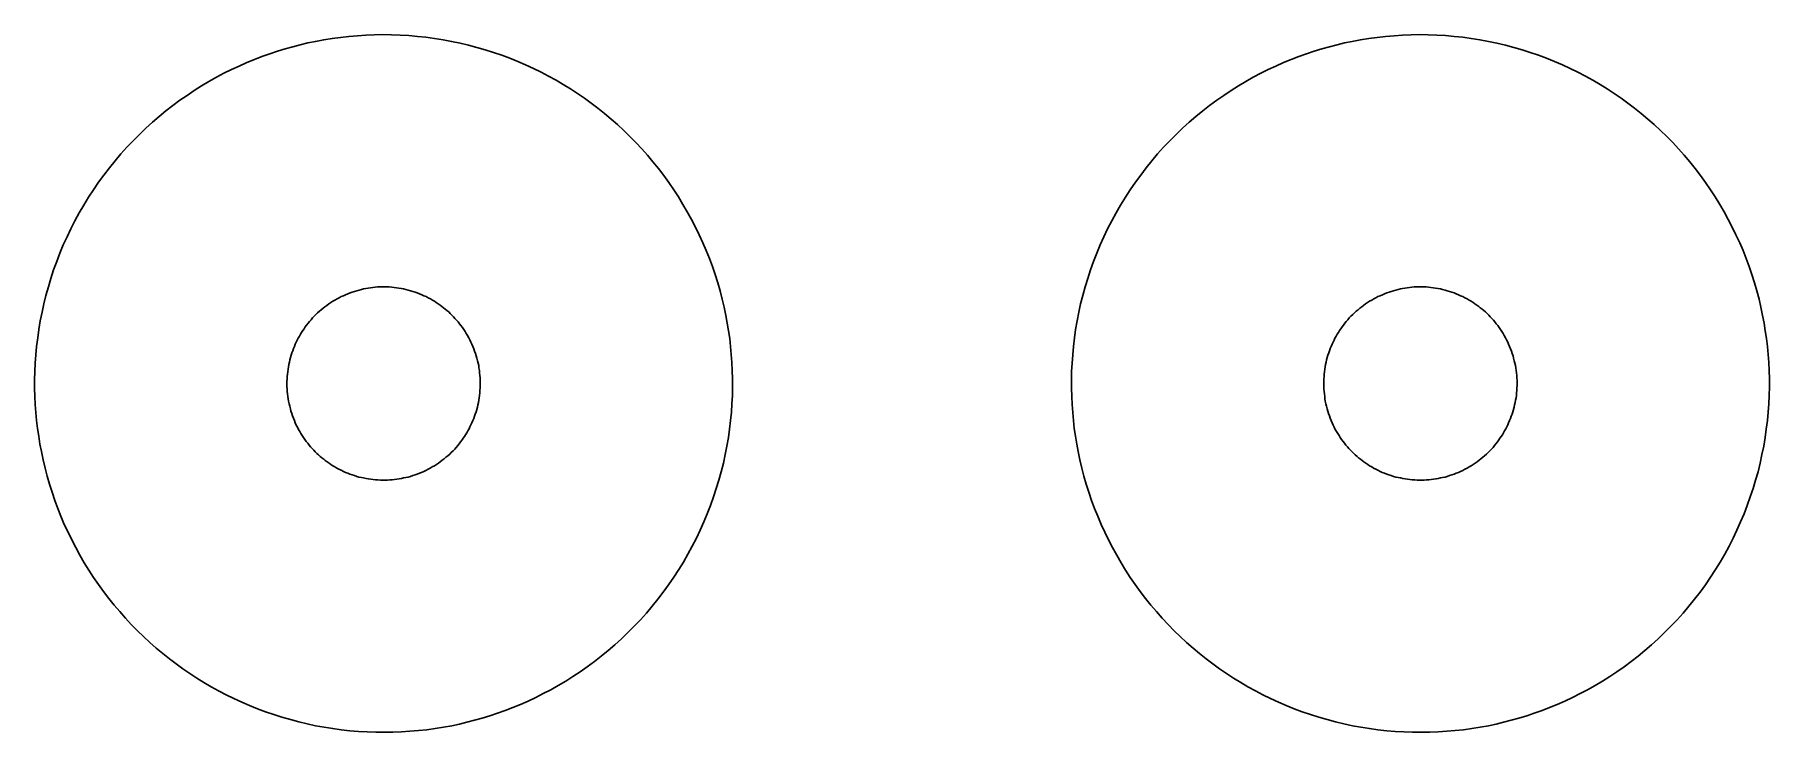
# Model space of a CAD drawing. Header units: millimetres. Extents: x 3732 to 3840, y 1179 to 1223.
import ezdxf

# ---------------------------------------------------------------- set-up
doc = ezdxf.new("R2010")
doc.units = ezdxf.units.MM
doc.header["$MEASUREMENT"] = 0
doc.layers.add('Laser$LaserCut1', color=1, linetype='Continuous', true_color=0xff0000)
doc.layers.add('Laser$LaserCut2', color=3, linetype='Continuous', true_color=0x00ff00)

msp = doc.modelspace()

# ---------------------------------------------------------------- linework, layer by layer
at = {"layer": 'Laser$LaserCut1'}
for points in [[(3775.33, 1205.3), (3775.42, 1204.83), (3775.5, 1204.35), (3775.57, 1203.87), (3775.63, 1203.38), (3775.67, 1202.88), (3775.71, 1202.38), (3775.73, 1201.88), (3775.75, 1201.37), (3775.75, 1200.86), (3775.74, 1200.34), (3775.71, 1199.82), (3775.68, 1199.3), (3775.63, 1198.77), (3775.56, 1198.25), (3775.49, 1197.72), (3775.4, 1197.19), (3775.29, 1196.66), (3775.18, 1196.13), (3775.05, 1195.6), (3774.9, 1195.08), (3774.74, 1194.55), (3774.57, 1194.03), (3774.38, 1193.51), (3774.18, 1192.99), (3773.97, 1192.48), (3773.74, 1191.97), (3773.5, 1191.47), (3773.25, 1190.97), (3772.98, 1190.48), (3772.7, 1189.99), (3772.41, 1189.52), (3772.1, 1189.05), (3771.78, 1188.58), (3771.45, 1188.13), (3771.11, 1187.69), (3770.76, 1187.25), (3770.4, 1186.82), (3770.03, 1186.41), (3769.64, 1186), (3769.25, 1185.61), (3768.85, 1185.23), (3768.44, 1184.86), (3768.03, 1184.5), (3767.6, 1184.15), (3767.17, 1183.81), (3766.73, 1183.49), (3766.29, 1183.18), (3765.84, 1182.88), (3765.39, 1182.6), (3764.93, 1182.32), (3764.46, 1182.06), (3764, 1181.82), (3763.53, 1181.58), (3763.06, 1181.36), (3762.59, 1181.15), (3762.11, 1180.96), (3761.64, 1180.78), (3761.16, 1180.6), (3760.68, 1180.45), (3760.21, 1180.3), (3759.73, 1180.17), (3759.26, 1180.04), (3758.79, 1179.93), (3758.32, 1179.83), (3757.81, 1179.74), (3757.29, 1179.66), (3756.77, 1179.58), (3756.25, 1179.53), (3755.72, 1179.48), (3755.2, 1179.45), (3754.67, 1179.43), (3754.13, 1179.42), (3753.6, 1179.42), (3753.06, 1179.44), (3752.53, 1179.47), (3751.99, 1179.52), (3751.46, 1179.58), (3750.93, 1179.65), (3750.4, 1179.74), (3749.87, 1179.83), (3749.34, 1179.95), (3748.82, 1180.07), (3748.3, 1180.21), (3747.78, 1180.36), (3747.27, 1180.52), (3746.76, 1180.7), (3746.26, 1180.88), (3745.77, 1181.08), (3745.28, 1181.29), (3744.79, 1181.51), (3744.32, 1181.75), (3743.85, 1181.99), (3743.39, 1182.25), (3742.94, 1182.51), (3742.49, 1182.78), (3742.06, 1183.07), (3741.63, 1183.36), (3741.21, 1183.67), (3740.79, 1183.98), (3740.38, 1184.31), (3739.97, 1184.65), (3739.58, 1185), (3739.19, 1185.36), (3738.81, 1185.73), (3738.43, 1186.11), (3738.07, 1186.5), (3737.71, 1186.91), (3737.37, 1187.32), (3737.03, 1187.73), (3736.7, 1188.16), (3736.39, 1188.6), (3736.08, 1189.04), (3735.79, 1189.49), (3735.51, 1189.95), (3735.24, 1190.42), (3734.98, 1190.89), (3734.73, 1191.37), (3734.5, 1191.85), (3734.27, 1192.33), (3734.06, 1192.83), (3733.87, 1193.32), (3733.68, 1193.82), (3733.51, 1194.32), (3733.35, 1194.82), (3733.21, 1195.33), (3733.08, 1195.83), (3732.96, 1196.34), (3732.85, 1196.85), (3732.76, 1197.32), (3732.68, 1197.8), (3732.61, 1198.29), (3732.55, 1198.78), (3732.51, 1199.27), (3732.47, 1199.77), (3732.45, 1200.28), (3732.43, 1200.79), (3732.43, 1201.3), (3732.44, 1201.82), (3732.47, 1202.34), (3732.5, 1202.86), (3732.55, 1203.38), (3732.62, 1203.91), (3732.69, 1204.44), (3732.78, 1204.97), (3732.89, 1205.5), (3733, 1206.02), (3733.13, 1206.55), (3733.28, 1207.08), (3733.44, 1207.6), (3733.61, 1208.13), (3733.8, 1208.65), (3734, 1209.16), (3734.21, 1209.68), (3734.44, 1210.18), (3734.68, 1210.69), (3734.93, 1211.18), (3735.2, 1211.68), (3735.48, 1212.16), (3735.78, 1212.64), (3736.08, 1213.11), (3736.4, 1213.57), (3736.73, 1214.02), (3737.07, 1214.47), (3737.42, 1214.9), (3737.78, 1215.33), (3738.15, 1215.75), (3738.54, 1216.15), (3738.93, 1216.54), (3739.33, 1216.93), (3739.74, 1217.3), (3740.15, 1217.66), (3740.58, 1218.01), (3741.01, 1218.34), (3741.45, 1218.66), (3741.89, 1218.97), (3742.34, 1219.27), (3742.79, 1219.56), (3743.25, 1219.83), (3743.72, 1220.09), (3744.18, 1220.34), (3744.65, 1220.57), (3745.12, 1220.79), (3745.59, 1221), (3746.07, 1221.2), (3746.54, 1221.38), (3747.02, 1221.55), (3747.5, 1221.71), (3747.97, 1221.85), (3748.45, 1221.99), (3748.92, 1222.11), (3749.39, 1222.22), (3749.86, 1222.32), (3750.37, 1222.42), (3750.89, 1222.5), (3751.41, 1222.57), (3751.93, 1222.63), (3752.46, 1222.67), (3752.98, 1222.71), (3753.51, 1222.73), (3754.05, 1222.74), (3754.58, 1222.73), (3755.12, 1222.71), (3755.65, 1222.68), (3756.19, 1222.63), (3756.72, 1222.58), (3757.25, 1222.5), (3757.78, 1222.42), (3758.31, 1222.32), (3758.84, 1222.21), (3759.36, 1222.08), (3759.88, 1221.95), (3760.4, 1221.8), (3760.91, 1221.63), (3761.42, 1221.46), (3761.92, 1221.27), (3762.42, 1221.07), (3762.9, 1220.86), (3763.39, 1220.64), (3763.86, 1220.41), (3764.33, 1220.16), (3764.79, 1219.91), (3765.24, 1219.64), (3765.69, 1219.37), (3766.12, 1219.09), (3766.55, 1218.79), (3766.97, 1218.49), (3767.39, 1218.17), (3767.8, 1217.84), (3768.21, 1217.5), (3768.6, 1217.15), (3768.99, 1216.79), (3769.37, 1216.42), (3769.75, 1216.04), (3770.11, 1215.65), (3770.47, 1215.25), (3770.81, 1214.84), (3771.15, 1214.42), (3771.48, 1213.99), (3771.79, 1213.56), (3772.1, 1213.11), (3772.39, 1212.66), (3772.67, 1212.2), (3772.94, 1211.74), (3773.2, 1211.27), (3773.45, 1210.79), (3773.68, 1210.31), (3773.91, 1209.82), (3774.12, 1209.33), (3774.31, 1208.83), (3774.5, 1208.34), (3774.67, 1207.84), (3774.83, 1207.33), (3774.97, 1206.83), (3775.1, 1206.32), (3775.22, 1205.81), (3775.33, 1205.3)], [(3839.68, 1205.3), (3839.77, 1204.83), (3839.85, 1204.35), (3839.92, 1203.87), (3839.98, 1203.38), (3840.02, 1202.88), (3840.06, 1202.38), (3840.08, 1201.88), (3840.1, 1201.37), (3840.1, 1200.86), (3840.09, 1200.34), (3840.06, 1199.82), (3840.03, 1199.3), (3839.98, 1198.77), (3839.91, 1198.25), (3839.84, 1197.72), (3839.75, 1197.19), (3839.64, 1196.66), (3839.53, 1196.13), (3839.4, 1195.6), (3839.25, 1195.08), (3839.09, 1194.55), (3838.92, 1194.03), (3838.73, 1193.51), (3838.53, 1192.99), (3838.32, 1192.48), (3838.09, 1191.97), (3837.85, 1191.47), (3837.6, 1190.97), (3837.33, 1190.48), (3837.05, 1189.99), (3836.76, 1189.52), (3836.45, 1189.05), (3836.13, 1188.58), (3835.8, 1188.13), (3835.46, 1187.69), (3835.11, 1187.25), (3834.75, 1186.82), (3834.38, 1186.41), (3833.99, 1186), (3833.6, 1185.61), (3833.2, 1185.23), (3832.79, 1184.86), (3832.38, 1184.5), (3831.95, 1184.15), (3831.52, 1183.81), (3831.08, 1183.49), (3830.64, 1183.18), (3830.19, 1182.88), (3829.74, 1182.6), (3829.28, 1182.32), (3828.82, 1182.06), (3828.35, 1181.82), (3827.88, 1181.58), (3827.41, 1181.36), (3826.94, 1181.15), (3826.46, 1180.96), (3825.99, 1180.78), (3825.51, 1180.6), (3825.04, 1180.45), (3824.56, 1180.3), (3824.08, 1180.17), (3823.61, 1180.04), (3823.14, 1179.93), (3822.67, 1179.83), (3822.16, 1179.74), (3821.64, 1179.66), (3821.12, 1179.58), (3820.6, 1179.53), (3820.08, 1179.48), (3819.55, 1179.45), (3819.02, 1179.43), (3818.48, 1179.42), (3817.95, 1179.42), (3817.42, 1179.44), (3816.88, 1179.47), (3816.35, 1179.52), (3815.81, 1179.58), (3815.28, 1179.65), (3814.75, 1179.74), (3814.22, 1179.83), (3813.69, 1179.95), (3813.17, 1180.07), (3812.65, 1180.21), (3812.13, 1180.36), (3811.62, 1180.52), (3811.11, 1180.7), (3810.61, 1180.88), (3810.12, 1181.08), (3809.63, 1181.29), (3809.14, 1181.51), (3808.67, 1181.75), (3808.2, 1181.99), (3807.74, 1182.25), (3807.29, 1182.51), (3806.84, 1182.78), (3806.41, 1183.07), (3805.98, 1183.36), (3805.56, 1183.67), (3805.14, 1183.98), (3804.73, 1184.31), (3804.33, 1184.65), (3803.93, 1185), (3803.54, 1185.36), (3803.16, 1185.73), (3802.78, 1186.11), (3802.42, 1186.5), (3802.06, 1186.91), (3801.72, 1187.32), (3801.38, 1187.73), (3801.05, 1188.16), (3800.74, 1188.6), (3800.43, 1189.04), (3800.14, 1189.49), (3799.86, 1189.95), (3799.59, 1190.42), (3799.33, 1190.89), (3799.08, 1191.37), (3798.85, 1191.85), (3798.63, 1192.33), (3798.42, 1192.83), (3798.22, 1193.32), (3798.03, 1193.82), (3797.86, 1194.32), (3797.7, 1194.82), (3797.56, 1195.33), (3797.43, 1195.83), (3797.31, 1196.34), (3797.2, 1196.85), (3797.11, 1197.32), (3797.03, 1197.8), (3796.96, 1198.29), (3796.9, 1198.78), (3796.86, 1199.27), (3796.82, 1199.77), (3796.8, 1200.28), (3796.78, 1200.79), (3796.78, 1201.3), (3796.79, 1201.82), (3796.82, 1202.34), (3796.86, 1202.86), (3796.91, 1203.38), (3796.97, 1203.91), (3797.04, 1204.44), (3797.13, 1204.97), (3797.24, 1205.5), (3797.35, 1206.02), (3797.49, 1206.55), (3797.63, 1207.08), (3797.79, 1207.6), (3797.96, 1208.13), (3798.15, 1208.65), (3798.35, 1209.16), (3798.56, 1209.68), (3798.79, 1210.18), (3799.03, 1210.69), (3799.28, 1211.18), (3799.55, 1211.68), (3799.83, 1212.16), (3800.13, 1212.64), (3800.43, 1213.11), (3800.75, 1213.57), (3801.08, 1214.02), (3801.42, 1214.47), (3801.77, 1214.9), (3802.13, 1215.33), (3802.5, 1215.75), (3802.89, 1216.15), (3803.28, 1216.54), (3803.68, 1216.93), (3804.09, 1217.3), (3804.51, 1217.66), (3804.93, 1218.01), (3805.36, 1218.34), (3805.8, 1218.66), (3806.24, 1218.97), (3806.69, 1219.27), (3807.15, 1219.56), (3807.6, 1219.83), (3808.07, 1220.09), (3808.53, 1220.34), (3809, 1220.57), (3809.47, 1220.79), (3809.94, 1221), (3810.42, 1221.2), (3810.89, 1221.38), (3811.37, 1221.55), (3811.85, 1221.71), (3812.32, 1221.85), (3812.8, 1221.99), (3813.27, 1222.11), (3813.74, 1222.22), (3814.21, 1222.32), (3814.72, 1222.42), (3815.24, 1222.5), (3815.76, 1222.57), (3816.28, 1222.63), (3816.81, 1222.67), (3817.33, 1222.71), (3817.87, 1222.73), (3818.4, 1222.74), (3818.93, 1222.73), (3819.47, 1222.71), (3820, 1222.68), (3820.54, 1222.63), (3821.07, 1222.58), (3821.6, 1222.5), (3822.14, 1222.42), (3822.66, 1222.32), (3823.19, 1222.21), (3823.72, 1222.08), (3824.24, 1221.95), (3824.75, 1221.8), (3825.26, 1221.63), (3825.77, 1221.46), (3826.27, 1221.27), (3826.77, 1221.07), (3827.26, 1220.86), (3827.74, 1220.64), (3828.21, 1220.41), (3828.68, 1220.16), (3829.14, 1219.91), (3829.59, 1219.64), (3830.04, 1219.37), (3830.47, 1219.09), (3830.9, 1218.79), (3831.32, 1218.49), (3831.74, 1218.17), (3832.15, 1217.84), (3832.56, 1217.5), (3832.95, 1217.15), (3833.34, 1216.79), (3833.73, 1216.42), (3834.1, 1216.04), (3834.46, 1215.65), (3834.82, 1215.25), (3835.17, 1214.84), (3835.5, 1214.42), (3835.83, 1213.99), (3836.14, 1213.56), (3836.45, 1213.11), (3836.74, 1212.66), (3837.02, 1212.2), (3837.29, 1211.74), (3837.55, 1211.27), (3837.8, 1210.79), (3838.03, 1210.31), (3838.26, 1209.82), (3838.47, 1209.33), (3838.66, 1208.83), (3838.85, 1208.34), (3839.02, 1207.84), (3839.18, 1207.33), (3839.32, 1206.83), (3839.46, 1206.32), (3839.58, 1205.81), (3839.68, 1205.3)]]:
    msp.add_lwpolyline(points, dxfattribs=at)
at = {"layer": 'Laser$LaserCut2'}
for points in [[(3749.22, 1204.59), (3749.15, 1204.48), (3749.07, 1204.37), (3749, 1204.25), (3748.93, 1204.14), (3748.86, 1204.02), (3748.79, 1203.9), (3748.73, 1203.77), (3748.67, 1203.64), (3748.61, 1203.51), (3748.55, 1203.38), (3748.5, 1203.25), (3748.45, 1203.11), (3748.4, 1202.98), (3748.35, 1202.84), (3748.31, 1202.69), (3748.27, 1202.55), (3748.24, 1202.41), (3748.21, 1202.26), (3748.18, 1202.11), (3748.16, 1201.96), (3748.14, 1201.81), (3748.12, 1201.66), (3748.11, 1201.51), (3748.1, 1201.35), (3748.09, 1201.2), (3748.09, 1201.04), (3748.09, 1200.89), (3748.1, 1200.74), (3748.11, 1200.58), (3748.13, 1200.43), (3748.14, 1200.27), (3748.17, 1200.12), (3748.19, 1199.97), (3748.22, 1199.81), (3748.26, 1199.66), (3748.3, 1199.51), (3748.34, 1199.36), (3748.39, 1199.22), (3748.44, 1199.07), (3748.49, 1198.93), (3748.55, 1198.78), (3748.61, 1198.64), (3748.67, 1198.5), (3748.74, 1198.37), (3748.81, 1198.23), (3748.88, 1198.1), (3748.96, 1197.97), (3749.04, 1197.85), (3749.12, 1197.72), (3749.2, 1197.6), (3749.29, 1197.48), (3749.38, 1197.37), (3749.47, 1197.25), (3749.56, 1197.14), (3749.66, 1197.04), (3749.75, 1196.93), (3749.85, 1196.83), (3749.95, 1196.73), (3750.05, 1196.64), (3750.16, 1196.55), (3750.26, 1196.46), (3750.37, 1196.37), (3750.47, 1196.29), (3750.58, 1196.21), (3750.7, 1196.13), (3750.82, 1196.05), (3750.94, 1195.97), (3751.06, 1195.9), (3751.19, 1195.82), (3751.32, 1195.75), (3751.45, 1195.69), (3751.59, 1195.62), (3751.72, 1195.56), (3751.86, 1195.51), (3752, 1195.45), (3752.14, 1195.4), (3752.28, 1195.36), (3752.42, 1195.31), (3752.56, 1195.27), (3752.71, 1195.24), (3752.85, 1195.21), (3753, 1195.18), (3753.15, 1195.15), (3753.3, 1195.13), (3753.44, 1195.11), (3753.59, 1195.1), (3753.74, 1195.09), (3753.89, 1195.08), (3754.03, 1195.08), (3754.18, 1195.08), (3754.33, 1195.08), (3754.47, 1195.09), (3754.62, 1195.1), (3754.76, 1195.12), (3754.91, 1195.13), (3755.05, 1195.15), (3755.19, 1195.18), (3755.33, 1195.21), (3755.47, 1195.24), (3755.61, 1195.27), (3755.76, 1195.31), (3755.9, 1195.36), (3756.04, 1195.4), (3756.17, 1195.45), (3756.31, 1195.5), (3756.45, 1195.56), (3756.59, 1195.62), (3756.72, 1195.68), (3756.85, 1195.75), (3756.98, 1195.82), (3757.11, 1195.9), (3757.24, 1195.97), (3757.37, 1196.05), (3757.49, 1196.13), (3757.61, 1196.22), (3757.73, 1196.31), (3757.85, 1196.4), (3757.96, 1196.5), (3758.08, 1196.59), (3758.19, 1196.69), (3758.29, 1196.79), (3758.4, 1196.9), (3758.5, 1197.01), (3758.59, 1197.11), (3758.69, 1197.22), (3758.78, 1197.34), (3758.87, 1197.45), (3758.96, 1197.57), (3759.03, 1197.68), (3759.11, 1197.79), (3759.18, 1197.9), (3759.25, 1198.02), (3759.32, 1198.14), (3759.39, 1198.26), (3759.45, 1198.38), (3759.51, 1198.51), (3759.57, 1198.64), (3759.63, 1198.77), (3759.68, 1198.91), (3759.73, 1199.04), (3759.78, 1199.18), (3759.83, 1199.32), (3759.87, 1199.46), (3759.91, 1199.6), (3759.94, 1199.75), (3759.97, 1199.9), (3760, 1200.04), (3760.02, 1200.19), (3760.05, 1200.34), (3760.06, 1200.5), (3760.07, 1200.65), (3760.08, 1200.8), (3760.09, 1200.96), (3760.09, 1201.11), (3760.09, 1201.26), (3760.08, 1201.42), (3760.07, 1201.57), (3760.05, 1201.73), (3760.04, 1201.88), (3760.01, 1202.04), (3759.99, 1202.19), (3759.96, 1202.34), (3759.92, 1202.49), (3759.88, 1202.64), (3759.84, 1202.79), (3759.79, 1202.94), (3759.74, 1203.08), (3759.69, 1203.23), (3759.63, 1203.37), (3759.57, 1203.51), (3759.51, 1203.65), (3759.44, 1203.79), (3759.37, 1203.92), (3759.3, 1204.05), (3759.22, 1204.18), (3759.15, 1204.31), (3759.06, 1204.43), (3758.98, 1204.55), (3758.89, 1204.67), (3758.8, 1204.79), (3758.71, 1204.9), (3758.62, 1205.01), (3758.52, 1205.12), (3758.43, 1205.22), (3758.33, 1205.32), (3758.23, 1205.42), (3758.13, 1205.52), (3758.02, 1205.61), (3757.92, 1205.7), (3757.81, 1205.78), (3757.71, 1205.86), (3757.6, 1205.94), (3757.48, 1206.03), (3757.36, 1206.11), (3757.24, 1206.18), (3757.12, 1206.26), (3756.99, 1206.33), (3756.86, 1206.4), (3756.73, 1206.47), (3756.59, 1206.53), (3756.46, 1206.59), (3756.32, 1206.65), (3756.18, 1206.7), (3756.04, 1206.75), (3755.9, 1206.8), (3755.76, 1206.84), (3755.62, 1206.88), (3755.47, 1206.92), (3755.33, 1206.95), (3755.18, 1206.98), (3755.03, 1207), (3754.89, 1207.02), (3754.74, 1207.04), (3754.59, 1207.06), (3754.44, 1207.07), (3754.29, 1207.07), (3754.15, 1207.08), (3754, 1207.08), (3753.85, 1207.07), (3753.71, 1207.07), (3753.56, 1207.05), (3753.42, 1207.04), (3753.27, 1207.02), (3753.13, 1207), (3752.99, 1206.98), (3752.85, 1206.95), (3752.71, 1206.92), (3752.57, 1206.88), (3752.42, 1206.84), (3752.28, 1206.8), (3752.14, 1206.75), (3752.01, 1206.7), (3751.87, 1206.65), (3751.73, 1206.59), (3751.59, 1206.53), (3751.46, 1206.47), (3751.33, 1206.4), (3751.2, 1206.33), (3751.07, 1206.26), (3750.94, 1206.18), (3750.81, 1206.1), (3750.69, 1206.02), (3750.57, 1205.93), (3750.45, 1205.84), (3750.33, 1205.75), (3750.22, 1205.66), (3750.1, 1205.56), (3749.99, 1205.46), (3749.89, 1205.36), (3749.78, 1205.26), (3749.68, 1205.15), (3749.59, 1205.04), (3749.49, 1204.93), (3749.4, 1204.82), (3749.31, 1204.7), (3749.22, 1204.59)], [(3813.58, 1204.59), (3813.5, 1204.48), (3813.42, 1204.37), (3813.35, 1204.25), (3813.28, 1204.14), (3813.21, 1204.02), (3813.14, 1203.9), (3813.08, 1203.77), (3813.02, 1203.64), (3812.96, 1203.51), (3812.9, 1203.38), (3812.85, 1203.25), (3812.8, 1203.11), (3812.75, 1202.98), (3812.7, 1202.84), (3812.66, 1202.69), (3812.62, 1202.55), (3812.59, 1202.41), (3812.56, 1202.26), (3812.53, 1202.11), (3812.51, 1201.96), (3812.49, 1201.81), (3812.47, 1201.66), (3812.46, 1201.51), (3812.45, 1201.35), (3812.44, 1201.2), (3812.44, 1201.04), (3812.44, 1200.89), (3812.45, 1200.74), (3812.46, 1200.58), (3812.48, 1200.43), (3812.5, 1200.27), (3812.52, 1200.12), (3812.54, 1199.97), (3812.58, 1199.81), (3812.61, 1199.66), (3812.65, 1199.51), (3812.69, 1199.36), (3812.74, 1199.22), (3812.79, 1199.07), (3812.84, 1198.93), (3812.9, 1198.78), (3812.96, 1198.64), (3813.02, 1198.5), (3813.09, 1198.37), (3813.16, 1198.23), (3813.23, 1198.1), (3813.31, 1197.97), (3813.39, 1197.85), (3813.47, 1197.72), (3813.55, 1197.6), (3813.64, 1197.48), (3813.73, 1197.37), (3813.82, 1197.25), (3813.91, 1197.14), (3814.01, 1197.04), (3814.1, 1196.93), (3814.2, 1196.83), (3814.3, 1196.73), (3814.4, 1196.64), (3814.51, 1196.55), (3814.61, 1196.46), (3814.72, 1196.37), (3814.82, 1196.29), (3814.93, 1196.21), (3815.05, 1196.13), (3815.17, 1196.05), (3815.29, 1195.97), (3815.42, 1195.9), (3815.54, 1195.82), (3815.67, 1195.75), (3815.8, 1195.69), (3815.94, 1195.62), (3816.07, 1195.56), (3816.21, 1195.51), (3816.35, 1195.45), (3816.49, 1195.4), (3816.63, 1195.36), (3816.77, 1195.31), (3816.91, 1195.27), (3817.06, 1195.24), (3817.21, 1195.21), (3817.35, 1195.18), (3817.5, 1195.15), (3817.65, 1195.13), (3817.79, 1195.11), (3817.94, 1195.1), (3818.09, 1195.09), (3818.24, 1195.08), (3818.38, 1195.08), (3818.53, 1195.08), (3818.68, 1195.08), (3818.82, 1195.09), (3818.97, 1195.1), (3819.11, 1195.12), (3819.26, 1195.13), (3819.4, 1195.15), (3819.54, 1195.18), (3819.68, 1195.21), (3819.82, 1195.24), (3819.97, 1195.27), (3820.11, 1195.31), (3820.25, 1195.36), (3820.39, 1195.4), (3820.53, 1195.45), (3820.66, 1195.5), (3820.8, 1195.56), (3820.94, 1195.62), (3821.07, 1195.68), (3821.2, 1195.75), (3821.34, 1195.82), (3821.46, 1195.9), (3821.59, 1195.97), (3821.72, 1196.05), (3821.84, 1196.13), (3821.96, 1196.22), (3822.08, 1196.31), (3822.2, 1196.4), (3822.32, 1196.5), (3822.43, 1196.59), (3822.54, 1196.69), (3822.64, 1196.79), (3822.75, 1196.9), (3822.85, 1197.01), (3822.95, 1197.11), (3823.04, 1197.22), (3823.13, 1197.34), (3823.22, 1197.45), (3823.31, 1197.57), (3823.38, 1197.68), (3823.46, 1197.79), (3823.53, 1197.9), (3823.6, 1198.02), (3823.67, 1198.14), (3823.74, 1198.26), (3823.8, 1198.38), (3823.86, 1198.51), (3823.92, 1198.64), (3823.98, 1198.77), (3824.03, 1198.91), (3824.08, 1199.04), (3824.13, 1199.18), (3824.18, 1199.32), (3824.22, 1199.46), (3824.26, 1199.6), (3824.29, 1199.75), (3824.32, 1199.9), (3824.35, 1200.04), (3824.38, 1200.19), (3824.4, 1200.34), (3824.41, 1200.5), (3824.43, 1200.65), (3824.43, 1200.8), (3824.44, 1200.96), (3824.44, 1201.11), (3824.44, 1201.26), (3824.43, 1201.42), (3824.42, 1201.57), (3824.41, 1201.73), (3824.39, 1201.88), (3824.36, 1202.04), (3824.34, 1202.19), (3824.31, 1202.34), (3824.27, 1202.49), (3824.23, 1202.64), (3824.19, 1202.79), (3824.14, 1202.94), (3824.09, 1203.08), (3824.04, 1203.23), (3823.98, 1203.37), (3823.92, 1203.51), (3823.86, 1203.65), (3823.79, 1203.79), (3823.72, 1203.92), (3823.65, 1204.05), (3823.57, 1204.18), (3823.5, 1204.31), (3823.41, 1204.43), (3823.33, 1204.55), (3823.24, 1204.67), (3823.15, 1204.79), (3823.06, 1204.9), (3822.97, 1205.01), (3822.88, 1205.12), (3822.78, 1205.22), (3822.68, 1205.32), (3822.58, 1205.42), (3822.48, 1205.52), (3822.37, 1205.61), (3822.27, 1205.7), (3822.16, 1205.78), (3822.06, 1205.86), (3821.95, 1205.94), (3821.83, 1206.03), (3821.71, 1206.11), (3821.59, 1206.18), (3821.47, 1206.26), (3821.34, 1206.33), (3821.21, 1206.4), (3821.08, 1206.47), (3820.94, 1206.53), (3820.81, 1206.59), (3820.67, 1206.65), (3820.53, 1206.7), (3820.39, 1206.75), (3820.25, 1206.8), (3820.11, 1206.84), (3819.97, 1206.88), (3819.82, 1206.92), (3819.68, 1206.95), (3819.53, 1206.98), (3819.38, 1207), (3819.24, 1207.02), (3819.09, 1207.04), (3818.94, 1207.06), (3818.79, 1207.07), (3818.64, 1207.07), (3818.5, 1207.08), (3818.35, 1207.08), (3818.2, 1207.07), (3818.06, 1207.07), (3817.91, 1207.05), (3817.77, 1207.04), (3817.62, 1207.02), (3817.48, 1207), (3817.34, 1206.98), (3817.2, 1206.95), (3817.06, 1206.92), (3816.92, 1206.88), (3816.78, 1206.84), (3816.63, 1206.8), (3816.5, 1206.75), (3816.36, 1206.7), (3816.22, 1206.65), (3816.08, 1206.59), (3815.95, 1206.53), (3815.81, 1206.47), (3815.68, 1206.4), (3815.55, 1206.33), (3815.42, 1206.26), (3815.29, 1206.18), (3815.16, 1206.1), (3815.04, 1206.02), (3814.92, 1205.93), (3814.8, 1205.84), (3814.68, 1205.75), (3814.57, 1205.66), (3814.45, 1205.56), (3814.35, 1205.46), (3814.24, 1205.36), (3814.13, 1205.26), (3814.03, 1205.15), (3813.94, 1205.04), (3813.84, 1204.93), (3813.75, 1204.82), (3813.66, 1204.7), (3813.58, 1204.59)]]:
    msp.add_lwpolyline(points, dxfattribs=at)

doc.saveas('drawing.dxf')
